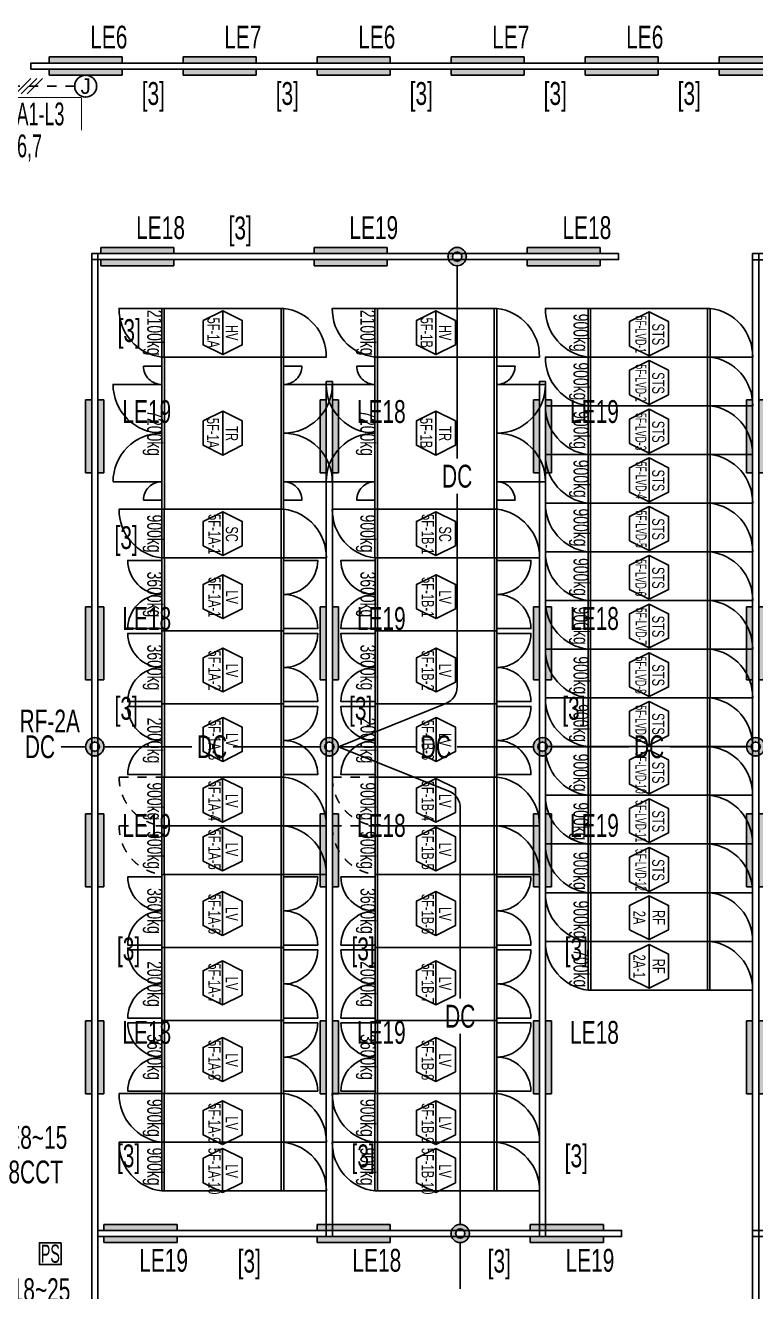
# Model space of a CAD drawing. Header units: millimetres. Extents: x 86947 to 500447, y -530175 to 1059536.
# Drawn here: x 309510 to 321501, y 400695 to 421500 of the extents above; entities that cross this region are included whole.
import ezdxf
from ezdxf.enums import TextEntityAlignment as Align

# ---------------------------------------------------------------- set-up
doc = ezdxf.new("R2010")
doc.units = ezdxf.units.MM
doc.header["$LTSCALE"] = 150
doc.set_wipeout_variables(frame=1)
doc.linetypes.add('D1', pattern=[3, 1, -1, 1])
for name, color, linetype in [('------01 Distribution Panel', 3, 'Continuous'), ('------03 Lighting Fixture', 3, 'Continuous'), ('------04 Lighting Switch', 2, 'Continuous'), ('------04 Number of Strands (가닥수)', 1, 'Continuous'), ('-----20 General Symbol', 3, 'Continuous'), ('-----23 Concealed or Exposed Wire', 4, 'D1'), ('-----25 Emergency Lighting Embeded Wire in Ceiling or Wall', 1, 'Continuous'), ('-----28 Race Way', 1, 'Continuous'), ('-----33 Equipment', 5, 'Continuous'), ('-----36 Dimension', 1, 'Continuous')]:
    doc.layers.add(name, color=color, linetype=linetype)
doc.styles.add('ELEC', font='Dotum.ttf')

# ---------------------------------------------------------------- blocks, each defined once
blk = doc.blocks.new('전기실 장비배치')
at = {"layer": '-----33 Equipment'}
for p, q in [((137094, 498405, 0), (137094, 499205, 0)), ((139012, 498405, 0), (139012, 499205, 0)), ((140594, 498405, 0), (140594, 499205, 0)), ((142512, 498405, 0), (142512, 499205, 0)), ((144094, 498405), (144094, 499205)), ((146014, 498405), (146014, 499205)), ((137098, 495905, 0), (137098, 498405, 0)), ((139012, 495905, 0), (139012, 498405, 0)), ((140598, 495905, 0), (140598, 498405, 0)), ((142512, 495905, 0), (142512, 498405, 0)), ((144094, 497605), (144094, 498405)), ((146014, 497605), (146014, 498405)), ((144094, 496805), (144094, 497605)), ((146014, 496805), (146014, 497605)), ((144094, 496005), (144094, 496805)), ((146014, 496005), (146014, 496805)), ((144094, 495205), (144094, 496005)), ((146014, 495205), (146014, 496005)), ((137094, 495105, 0), (137094, 495905, 0)), ((139014, 495105, 0), (139014, 495905, 0)), ((140594, 495105, 0), (140594, 495905, 0)), ((142514, 495105, 0), (142514, 495905, 0)), ((144094, 494405), (144094, 495205)), ((146014, 494405), (146014, 495205)), ((137097, 495105, 0), (137097, 493905, 0)), ((139015, 495105, 0), (139015, 493905, 0)), ((140597, 495105, 0), (140597, 493905, 0)), ((142515, 495105, 0), (142515, 493905, 0)), ((144094, 493605), (144094, 494405)), ((146014, 493605), (146014, 494405)), ((137097, 493905, 0), (137097, 492705, 0)), ((139015, 493905, 0), (139015, 492705, 0)), ((140597, 493905, 0), (140597, 492705, 0)), ((142515, 493905, 0), (142515, 492705, 0)), ((144094, 492805), (144094, 493605)), ((146014, 492805), (146014, 493605)), ((137097, 492705, 0), (137097, 491505, 0)), ((139015, 492705, 0), (139015, 491505, 0)), ((140597, 492705, 0), (140597, 491505, 0)), ((142515, 492705, 0), (142515, 491505, 0)), ((144093, 492005), (144093, 492805)), ((146013, 492005), (146013, 492805)), ((144093, 491205), (144093, 492005)), ((146013, 491205), (146013, 492005)), ((137095, 490705, 0), (137095, 491505, 0)), ((139013, 490705, 0), (139013, 491505, 0)), ((140595, 490705, 0), (140595, 491505, 0)), ((142513, 490705, 0), (142513, 491505, 0)), ((144093, 490405), (144093, 491205)), ((146013, 490405), (146013, 491205)), ((137095, 489905, 0), (137095, 490705, 0)), ((139013, 489905, 0), (139013, 490705, 0)), ((140595, 489905, 0), (140595, 490705, 0)), ((142513, 489905, 0), (142513, 490705, 0)), ((144093, 489605), (144093, 490405)), ((146013, 489605), (146013, 490405)), ((137097, 489905, 0), (137097, 488705, 0)), ((139015, 489905, 0), (139015, 488705, 0)), ((140597, 489905, 0), (140597, 488705, 0)), ((142515, 489905, 0), (142515, 488705, 0)), ((144096, 489605), (144096, 488805)), ((146014, 489605), (146014, 488805)), ((137097, 488705, 0), (137097, 487505, 0)), ((139015, 488705, 0), (139015, 487505, 0)), ((140597, 488705, 0), (140597, 487505, 0)), ((142515, 488705, 0), (142515, 487505, 0)), ((144096, 488805), (144096, 488005)), ((146014, 488805), (146014, 488005)), ((137097, 487505, 0), (137097, 486305, 0)), ((139015, 487505, 0), (139015, 486305, 0)), ((140597, 487505, 0), (140597, 486305, 0)), ((142515, 487505, 0), (142515, 486305, 0)), ((137094, 485505, 0), (137094, 486305, 0)), ((139014, 485505, 0), (139014, 486305, 0)), ((140594, 485505, 0), (140594, 486305, 0)), ((142514, 485505, 0), (142514, 486305, 0)), ((137094, 484705, 0), (137094, 485505, 0)), ((139014, 484705, 0), (139014, 485505, 0)), ((140594, 484705, 0), (140594, 485505, 0)), ((142514, 484705, 0), (142514, 485505, 0))]:
    blk.add_line(p, q, dxfattribs=at)
at = {"layer": '-----33 Equipment', "elevation": 0}
for points in [[(137054, 498405, -0.385743), (136354, 499205), (137054, 499205)], [(139054, 499205, -0.385743), (139754, 498405), (139054, 498405)], [(140554, 498405, -0.385743), (139854, 499205), (140554, 499205)], [(142554, 499205, -0.385743), (143254, 498405), (142554, 498405)], [(144054, 498405, -0.385743), (143354, 499205), (144054, 499205)], [(146056, 499205, -0.385743), (146756, 498405), (146056, 498405)], [(144054, 497605, -0.385743), (143354, 498405), (144054, 498405)], [(146056, 498405, -0.385743), (146756, 497605), (146056, 497605)], [(137054, 496055), (136754, 496055, -0.414214), (137054, 496355), (136254, 496355, -0.414214), (137054, 497155, -0.414214), (136254, 497955), (137054, 497955, -0.414214), (136754, 498255), (137054, 498255)], [(139054, 496055), (139354, 496055, 0.414214), (139054, 496355), (139854, 496355, 0.414214), (139054, 497155, 0.414214), (139854, 497955), (139054, 497955, 0.414214), (139354, 498255), (139054, 498255)], [(140554, 496055), (140254, 496055, -0.414214), (140554, 496355), (139754, 496355, -0.414214), (140554, 497155, -0.414214), (139754, 497955), (140554, 497955, -0.414214), (140254, 498255), (140554, 498255)], [(142554, 496055), (142854, 496055, 0.414214), (142554, 496355), (143354, 496355, 0.414214), (142554, 497155, 0.414214), (143354, 497955), (142554, 497955, 0.414214), (142854, 498255), (142554, 498255)], [(144054, 496805, -0.385743), (143354, 497605), (144054, 497605)], [(144054, 496005, -0.385743), (143354, 496805), (144054, 496805)], [(146056, 496805, -0.385743), (146756, 496005), (146056, 496005)], [(144054, 495205, -0.385743), (143354, 496005), (144054, 496005)], [(146056, 496005, -0.385743), (146756, 495205), (146056, 495205)], [(137054, 495105, -0.385743), (136354, 495905), (137054, 495905)], [(139056, 495905, -0.385743), (139756, 495105), (139056, 495105)], [(140554, 495105, -0.385743), (139854, 495905), (140554, 495905)], [(142556, 495905, -0.385743), (143256, 495105), (142556, 495105)], [(144054, 494405, -0.385743), (143354, 495205), (144054, 495205)], [(146056, 495205, -0.385743), (146756, 494405), (146056, 494405)], [(137055, 493945), (136495, 493945, -0.414214), (137055, 494505, -0.414214), (136495, 495065), (137055, 495065)], [(139055, 495065), (139615, 495065), (139615, 495065, -0.414214), (139055, 494505, -0.414214), (139615, 493945), (139055, 493945)], [(140555, 493945), (139995, 493945, -0.414214), (140555, 494505, -0.414214), (139995, 495065), (140555, 495065)], [(142555, 495065), (143115, 495065), (143115, 495065, -0.414214), (142555, 494505, -0.414214), (143115, 493945), (142555, 493945)], [(144054, 493605, -0.385743), (143354, 494405), (144054, 494405)], [(146056, 494405, -0.385743), (146756, 493605), (146056, 493605)], [(137055, 492745), (136495, 492745, -0.414214), (137055, 493305, -0.414214), (136495, 493865), (137055, 493865)], [(139055, 492745), (139615, 492745, 0.414214), (139055, 493305, 0.414214), (139615, 493865), (139615, 493865), (139055, 493865)], [(140555, 492745), (139995, 492745, -0.414214), (140555, 493305, -0.414214), (139995, 493865), (140555, 493865)], [(142555, 492745), (143115, 492745, 0.414214), (142555, 493305, 0.414214), (143115, 493865), (143115, 493865), (142555, 493865)], [(144054, 492805, -0.385743), (143354, 493605), (144054, 493605)], [(146056, 493605, -0.385743), (146756, 492805), (146056, 492805)], [(137055, 491545), (136495, 491545, -0.414214), (137055, 492105, -0.414214), (136495, 492665), (137055, 492665)], [(139055, 491545), (139615, 491545, 0.414214), (139055, 492105, 0.414214), (139615, 492665), (139615, 492665), (139055, 492665)], [(140555, 491545), (139995, 491545, -0.414214), (140555, 492105, -0.414214), (139995, 492665), (140555, 492665)], [(142555, 491545), (143115, 491545, 0.414214), (142555, 492105, 0.414214), (143115, 492665), (143115, 492665), (142555, 492665)], [(144053, 492005, -0.385743), (143353, 492805), (144053, 492805)], [(146055, 492805, -0.385743), (146755, 492005), (146055, 492005)], [(144053, 491205, -0.385743), (143353, 492005), (144053, 492005)], [(146055, 492005, -0.385743), (146755, 491205), (146055, 491205)], [(139055, 491505, -0.385743), (139755, 490705), (139055, 490705)], [(142555, 491505, -0.385743), (143255, 490705), (142555, 490705)], [(144053, 490405, -0.385743), (143353, 491205), (144053, 491205)], [(146055, 491205, -0.385743), (146755, 490405), (146055, 490405)], [(139055, 490705, -0.385743), (139755, 489905), (139055, 489905)], [(142555, 490705, -0.385743), (143255, 489905), (142555, 489905)], [(144053, 489605, -0.385743), (143353, 490405), (144053, 490405)], [(146055, 490405, -0.385743), (146755, 489605), (146055, 489605)], [(137055, 488745), (136495, 488745, -0.414214), (137055, 489305, -0.414214), (136495, 489865), (137055, 489865)], [(139055, 488745), (139615, 488745, 0.414214), (139055, 489305, 0.414214), (139615, 489865), (139615, 489865), (139055, 489865)], [(140555, 488745), (139995, 488745, -0.414214), (140555, 489305, -0.414214), (139995, 489865), (140555, 489865)], [(142555, 488745), (143115, 488745, 0.414214), (142555, 489305, 0.414214), (143115, 489865), (143115, 489865), (142555, 489865)], [(144054, 488805, -0.385743), (143354, 489605), (144054, 489605)], [(146054, 489605, -0.385743), (146754, 488805), (146054, 488805)], [(144054, 488005, -0.385743), (143354, 488805), (144054, 488805)], [(146054, 488805, -0.385743), (146754, 488005), (146054, 488005)], [(137055, 487545), (136495, 487545, -0.414214), (137055, 488105, -0.414214), (136495, 488665), (137055, 488665)], [(139055, 487545), (139615, 487545, 0.414214), (139055, 488105, 0.414214), (139615, 488665), (139615, 488665), (139055, 488665)], [(140555, 487545), (139995, 487545, -0.414214), (140555, 488105, -0.414214), (139995, 488665), (140555, 488665)], [(142555, 487545), (143115, 487545, 0.414214), (142555, 488105, 0.414214), (143115, 488665), (143115, 488665), (142555, 488665)], [(137055, 486345), (136495, 486345, -0.414214), (137055, 486905, -0.414214), (136495, 487465), (137055, 487465)], [(139055, 486345), (139615, 486345, 0.414214), (139055, 486905, 0.414214), (139615, 487465), (139615, 487465), (139055, 487465)], [(140555, 486345), (139995, 486345, -0.414214), (140555, 486905, -0.414214), (139995, 487465), (140555, 487465)], [(142555, 486345), (143115, 486345, 0.414214), (142555, 486905, 0.414214), (143115, 487465), (143115, 487465), (142555, 487465)], [(137054, 485505, -0.385743), (136354, 486305), (137054, 486305)], [(139056, 486305, -0.385743), (139756, 485505), (139056, 485505)], [(140554, 485505, -0.385743), (139854, 486305), (140554, 486305)], [(142556, 486305, -0.385743), (143256, 485505), (142556, 485505)], [(137054, 484705, -0.385743), (136354, 485505), (137054, 485505)], [(139056, 485505, -0.385743), (139756, 484705), (139056, 484705)], [(140554, 484705, -0.385743), (139854, 485505), (140554, 485505)], [(142556, 485505, -0.385743), (143256, 484705), (142556, 484705)]]:
    blk.add_lwpolyline(points, format="xyb", dxfattribs=at)
for points in [[(137054, 498405), (137054, 499205), (139054, 499205), (139054, 498405)], [(140554, 498405), (140554, 499205), (142554, 499205), (142554, 498405)], [(144054, 498405), (144054, 499205), (146056, 499205), (146056, 498405)], [(139054, 495905), (139054, 498405), (137054, 498405), (137054, 495905)], [(142554, 495905), (142554, 498405), (140554, 498405), (140554, 495905)], [(144054, 497605), (144054, 498405), (146056, 498405), (146056, 497605)], [(144054, 496805), (144054, 497605), (146056, 497605), (146056, 496805)], [(144054, 496005), (144054, 496805), (146056, 496805), (146056, 496005)], [(144054, 495205), (144054, 496005), (146056, 496005), (146056, 495205)], [(137054, 495105), (137054, 495905), (139056, 495905), (139056, 495105)], [(140554, 495105), (140554, 495905), (142556, 495905), (142556, 495105)], [(144054, 494405), (144054, 495205), (146056, 495205), (146056, 494405)], [(139055, 495105), (139055, 493905), (137055, 493905), (137055, 495105)], [(142555, 495105), (142555, 493905), (140555, 493905), (140555, 495105)], [(144054, 493605), (144054, 494405), (146056, 494405), (146056, 493605)], [(139055, 493905), (139055, 492705), (137055, 492705), (137055, 493905)], [(142555, 493905), (142555, 492705), (140555, 492705), (140555, 493905)], [(144054, 492805), (144054, 493605), (146056, 493605), (146056, 492805)], [(139055, 492705), (139055, 491505), (137055, 491505), (137055, 492705)], [(142555, 492705), (142555, 491505), (140555, 491505), (140555, 492705)], [(144053, 492005), (144053, 492805), (146055, 492805), (146055, 492005)], [(144053, 491205), (144053, 492005), (146055, 492005), (146055, 491205)], [(137055, 490705), (137055, 491505), (139055, 491505), (139055, 490705)], [(140555, 490705), (140555, 491505), (142555, 491505), (142555, 490705)], [(144053, 490405), (144053, 491205), (146055, 491205), (146055, 490405)], [(137055, 489905), (137055, 490705), (139055, 490705), (139055, 489905)], [(140555, 489905), (140555, 490705), (142555, 490705), (142555, 489905)], [(144053, 489605), (144053, 490405), (146055, 490405), (146055, 489605)], [(139055, 489905), (139055, 488705), (137055, 488705), (137055, 489905)], [(142555, 489905), (142555, 488705), (140555, 488705), (140555, 489905)], [(146054, 489605), (146054, 488805), (144054, 488805), (144054, 489605)], [(139055, 488705), (139055, 487505), (137055, 487505), (137055, 488705)], [(142555, 488705), (142555, 487505), (140555, 487505), (140555, 488705)], [(146054, 488805), (146054, 488005), (144054, 488005), (144054, 488805)], [(139055, 487505), (139055, 486305), (137055, 486305), (137055, 487505)], [(142555, 487505), (142555, 486305), (140555, 486305), (140555, 487505)], [(137054, 485505), (137054, 486305), (139056, 486305), (139056, 485505)], [(140554, 485505), (140554, 486305), (142556, 486305), (142556, 485505)], [(137054, 484705), (137054, 485505), (139056, 485505), (139056, 484705)], [(140554, 484705), (140554, 485505), (142556, 485505), (142556, 484705)]]:
    blk.add_lwpolyline(points, close=True, dxfattribs=at)
for points in [[(138054, 498445), (138054, 499165), (137734, 499005), (137734, 498605), (138054, 498445), (138374, 498605), (138374, 499005), (138054, 499165)], [(141556, 498445), (141556, 499165), (141236, 499005), (141236, 498605), (141556, 498445), (141876, 498605), (141876, 499005), (141556, 499165)], [(145055, 498427), (145055, 499147), (145375, 498987), (145375, 498586), (145055, 498427), (144735, 498586), (144735, 498987), (145055, 499147)], [(145055, 497627), (145055, 498347), (145375, 498187), (145375, 497786), (145055, 497627), (144735, 497786), (144735, 498187), (145055, 498347)], [(138054, 496795), (138054, 497515), (137734, 497355), (137734, 496955), (138054, 496795), (138374, 496955), (138374, 497355), (138054, 497515)], [(141556, 496795), (141556, 497515), (141236, 497355), (141236, 496955), (141556, 496795), (141876, 496955), (141876, 497355), (141556, 497515)], [(145055, 496827), (145055, 497547), (145375, 497387), (145375, 496986), (145055, 496827), (144735, 496986), (144735, 497387), (145055, 497547)], [(145055, 496027), (145055, 496747), (145375, 496587), (145375, 496186), (145055, 496027), (144735, 496186), (144735, 496587), (145055, 496747)], [(146756, 496805), (146056, 496805)], [(138054, 495144), (138054, 495864), (137734, 495704), (137734, 495304), (138054, 495144), (138374, 495304), (138374, 495704), (138054, 495864)], [(141556, 495144), (141556, 495864), (141236, 495704), (141236, 495304), (141556, 495144), (141876, 495304), (141876, 495704), (141556, 495864)], [(145055, 495227), (145055, 495947), (145375, 495787), (145375, 495386), (145055, 495227), (144735, 495386), (144735, 495787), (145055, 495947)], [(145055, 494427), (145055, 495147), (145375, 494987), (145375, 494586), (145055, 494427), (144735, 494586), (144735, 494987), (145055, 495147)], [(138055, 494109), (138055, 494829), (137735, 494669), (137735, 494268), (138055, 494109), (138375, 494268), (138375, 494669), (138055, 494829)], [(141557, 494109), (141557, 494829), (141237, 494669), (141237, 494268), (141557, 494109), (141877, 494268), (141877, 494669), (141557, 494829)], [(145055, 493627), (145055, 494347), (145375, 494187), (145375, 493786), (145055, 493627), (144735, 493786), (144735, 494187), (145055, 494347)], [(138055, 492904), (138055, 493624), (137735, 493464), (137735, 493064), (138055, 492904), (138375, 493064), (138375, 493464), (138055, 493624)], [(141557, 492904), (141557, 493624), (141237, 493464), (141237, 493064), (141557, 492904), (141877, 493064), (141877, 493464), (141557, 493624)], [(145055, 492827), (145055, 493547), (145375, 493387), (145375, 492986), (145055, 492827), (144735, 492986), (144735, 493387), (145055, 493547)], [(145055, 492027), (145055, 492747), (145375, 492587), (145375, 492186), (145055, 492027), (144735, 492186), (144735, 492587), (145055, 492747)], [(138055, 491763), (138055, 492483), (137735, 492324), (137735, 491923), (138055, 491763), (138375, 491923), (138375, 492324), (138055, 492483)], [(141557, 491763), (141557, 492483), (141237, 492324), (141237, 491923), (141557, 491763), (141877, 491923), (141877, 492324), (141557, 492483)], [(145055, 491227), (145055, 491947), (145375, 491787), (145375, 491386), (145055, 491227), (144735, 491386), (144735, 491787), (145055, 491947)], [(138053, 490763), (138053, 491483), (137733, 491324), (137733, 490923), (138053, 490763), (138373, 490923), (138373, 491324), (138053, 491483)], [(141555, 490763), (141555, 491483), (141235, 491324), (141235, 490923), (141555, 490763), (141875, 490923), (141875, 491324), (141555, 491483)], [(145055, 490427), (145055, 491147), (145375, 490987), (145375, 490586), (145055, 490427), (144735, 490586), (144735, 490987), (145055, 491147)], [(138053, 489963), (138053, 490683), (137733, 490524), (137733, 490123), (138053, 489963), (138373, 490123), (138373, 490524), (138053, 490683)], [(141555, 489963), (141555, 490683), (141875, 490524), (141875, 490123), (141555, 489963), (141235, 490123), (141235, 490524), (141555, 490683)], [(145055, 489627), (145055, 490347), (145375, 490187), (145375, 489786), (145055, 489627), (144735, 489786), (144735, 490187), (145055, 490347)], [(138053, 488904), (138053, 489624), (137733, 489464), (137733, 489064), (138053, 488904), (138373, 489064), (138373, 489464), (138053, 489624)], [(141555, 488904), (141555, 489624), (141875, 489464), (141875, 489064), (141555, 488904), (141235, 489064), (141235, 489464), (141555, 489624)], [(145055, 489556), (145055, 488836), (144735, 488996), (144735, 489396), (145055, 489556), (145375, 489396), (145375, 488996), (145055, 488836)], [(145055, 488756), (145055, 488036), (144735, 488196), (144735, 488596), (145055, 488756), (145375, 488596), (145375, 488196), (145055, 488036)], [(138053, 487763), (138053, 488483), (137733, 488324), (137733, 487923), (138053, 487763), (138373, 487923), (138373, 488324), (138053, 488483)], [(141555, 487763), (141555, 488483), (141875, 488324), (141875, 487923), (141555, 487763), (141235, 487923), (141235, 488324), (141555, 488483)], [(138053, 486504), (138053, 487224), (137733, 487064), (137733, 486664), (138053, 486504), (138373, 486664), (138373, 487064), (138053, 487224)], [(141555, 486504), (141555, 487224), (141875, 487064), (141875, 486664), (141555, 486504), (141235, 486664), (141235, 487064), (141555, 487224)], [(138053, 485466), (138053, 486186), (137733, 486027), (137733, 485626), (138053, 485466), (138373, 485626), (138373, 486027), (138053, 486186)], [(141555, 485466), (141555, 486186), (141875, 486027), (141875, 485626), (141555, 485466), (141235, 485626), (141235, 486027), (141555, 486186)], [(138053, 484680), (138053, 485400), (137733, 485241), (137733, 484840), (138053, 484680), (138373, 484840), (138373, 485241), (138053, 485400)], [(141555, 484680), (141555, 485400), (141875, 485241), (141875, 484840), (141555, 484680), (141235, 484840), (141235, 485241), (141555, 485400)]]:
    blk.add_lwpolyline(points, dxfattribs=at)
at = {"layer": '-----33 Equipment', "linetype": 'D1', "elevation": 0}
for points in [[(137055, 490705, -0.385743), (136355, 491505), (137055, 491505)], [(140555, 490705, -0.385743), (139855, 491505), (140555, 491505)], [(137055, 489905, -0.385743), (136355, 490705), (137055, 490705)], [(140555, 489905, -0.385743), (139855, 490705), (140555, 490705)]]:
    blk.add_lwpolyline(points, format="xyb", dxfattribs=at)
at = {"layer": '-----33 Equipment'}
blk.add_arc((145964, 496819), 791, 358.9984, 83.3735, dxfattribs=at)
at = {"layer": '-----33 Equipment', "style": 'ELEC', "width": 0.7}
for s, p in [('2100kg', (136908, 498805, 0)), ('2100kg', (140408, 498805, 0)), ('900kg', (143908, 498805, 0)), ('900kg', (143908, 498005, 0)), ('7200kg', (136908, 497155, 0)), ('7200kg', (140408, 497155, 0)), ('900kg', (143908, 497205, 0)), ('900kg', (143908, 496405, 0)), ('900kg', (136908, 495505, 0)), ('900kg', (140408, 495505, 0)), ('900kg', (143908, 495605, 0)), ('900kg', (143908, 494791, 0)), ('3600kg', (136909, 494505, 0)), ('3600kg', (140409, 494505, 0)), ('900kg', (143908, 493991, 0)), ('3600kg', (136909, 493305, 0)), ('3600kg', (140409, 493305, 0)), ('900kg', (143908, 493177, 0)), ('900kg', (143907, 492391, 0)), ('2000kg', (136909, 492105, 0)), ('2000kg', (140409, 492105, 0)), ('900kg', (143907, 491577, 0)), ('900kg', (136909, 491105, 0)), ('900kg', (140409, 491105, 0)), ('900kg', (143907, 490777, 0)), ('900kg', (136909, 490305, 0)), ('900kg', (140409, 490305, 0)), ('900kg', (143907, 489964, 0)), ('3600kg', (136909, 489305, 0)), ('3600kg', (140409, 489305, 0)), ('900kg', (143908, 489164, 0)), ('700kg', (143908, 488364, 0)), ('2000kg', (136909, 488105, 0)), ('2000kg', (140409, 488105, 0)), ('3600kg', (136909, 486905, 0)), ('3600kg', (140409, 486905, 0)), ('900kg', (136908, 485905, 0)), ('900kg', (140408, 485905, 0)), ('900kg', (136908, 485105, 0)), ('900kg', (140408, 485105, 0))]:
    blk.add_text(s, height=250, rotation=270, dxfattribs=at).set_placement(p, align=Align.MIDDLE)
at = {"layer": '-----33 Equipment', "style": 'ELEC'}
for s, height, width, p in [('5F-1A', 200, 0.7, (137902, 498805, 0)), ('HV', 200, 0.7, (138205, 498805, 0)), ('5F-1B', 200, 0.7, (141404, 498805, 0)), ('HV', 200, 0.7, (141707, 498805, 0)), ('5F-LVD-1', 180, 0.6, (144921, 498778)), ('STS', 200, 0.7, (145206, 498778)), ('5F-LVD-2', 180, 0.6, (144921, 497978)), ('STS', 200, 0.7, (145206, 497978)), ('5F-LVD-3', 180, 0.6, (144921, 497178)), ('5F-1A', 200, 0.7, (137895, 497157, 0)), ('TR', 200, 0.7, (138205, 497146, 0)), ('5F-1B', 200, 0.7, (141397, 497157, 0)), ('TR', 200, 0.7, (141707, 497146, 0)), ('STS', 200, 0.7, (145206, 497178)), ('5F-LVD-4', 180, 0.6, (144924, 496378)), ('STS', 200, 0.7, (145206, 496378)), ('5F-1A-1', 200, 0.7, (137920, 495495, 0)), ('5F-1B-1', 200, 0.7, (141422, 495495, 0)), ('5F-LVD-5', 180, 0.6, (144924, 495578)), ('SC', 200, 0.7, (138205, 495495, 0)), ('SC', 200, 0.7, (141707, 495495, 0)), ('STS', 200, 0.7, (145206, 495578)), ('5F-LVD-6', 180, 0.6, (144921, 494778)), ('STS', 200, 0.7, (145206, 494778)), ('5F-1A-1', 200, 0.7, (137921, 494460, 0)), ('5F-1B-1', 200, 0.7, (141423, 494460, 0)), ('LV', 200, 0.7, (138206, 494460, 0)), ('LV', 200, 0.7, (141708, 494460, 0)), ('5F-LVD-7', 180, 0.6, (144924, 493978)), ('STS', 200, 0.7, (145206, 493978)), ('5F-1A-2', 200, 0.7, (137921, 493255, 0)), ('5F-1B-2', 200, 0.7, (141423, 493255, 0)), ('LV', 200, 0.7, (138206, 493255, 0)), ('LV', 200, 0.7, (141708, 493255, 0)), ('5F-LVD-8', 180, 0.6, (144921, 493178)), ('STS', 200, 0.7, (145206, 493178)), ('5F-LVD-9', 180, 0.6, (144921, 492378)), ('STS', 200, 0.7, (145206, 492378)), ('5F-1A-3', 200, 0.7, (137921, 492114, 0)), ('5F-1B-3', 200, 0.7, (141423, 492114, 0)), ('LV', 200, 0.7, (138206, 492114, 0)), ('LV', 200, 0.7, (141708, 492114, 0)), ('5F-LVD-10', 180, 0.6, (144921, 491578)), ('STS', 200, 0.7, (145206, 491578)), ('5F-1A-4', 200, 0.7, (137919, 491114, 0)), ('5F-1B-4', 200, 0.7, (141421, 491114, 0)), ('LV', 200, 0.7, (138204, 491114, 0)), ('LV', 200, 0.7, (141706, 491114, 0)), ('5F-LVD-11', 180, 0.6, (144921, 490778)), ('STS', 200, 0.7, (145206, 490778)), ('5F-1A-5', 200, 0.7, (137919, 490314, 0)), ('5F-1B-5', 200, 0.7, (141421, 490314, 0)), ('LV', 200, 0.7, (138204, 490314, 0)), ('LV', 200, 0.7, (141706, 490314, 0)), ('5F-LVD-12', 180, 0.6, (144921, 489978)), ('STS', 200, 0.7, (145206, 489978)), ('5F-1A-6', 200, 0.7, (137919, 489255, 0)), ('5F-1B-6', 200, 0.7, (141421, 489255, 0)), ('LV', 200, 0.7, (138204, 489255, 0)), ('LV', 200, 0.7, (141706, 489255, 0)), ('2A', 200, 0.7, (144895, 489196)), ('RF', 200, 0.7, (145215, 489196)), ('2A-1', 200, 0.7, (144895, 488396)), ('RF', 200, 0.7, (145215, 488396)), ('5F-1A-7', 200, 0.7, (137919, 488114, 0)), ('5F-1B-7', 200, 0.7, (141421, 488114, 0)), ('LV', 200, 0.7, (138204, 488114, 0)), ('LV', 200, 0.7, (141706, 488114, 0)), ('5F-1A-8', 200, 0.7, (137919, 486855, 0)), ('5F-1B-8', 200, 0.7, (141421, 486855, 0)), ('LV', 200, 0.7, (138204, 486855, 0)), ('LV', 200, 0.7, (141706, 486855, 0)), ('5F-1A-9', 200, 0.7, (137919, 485817, 0)), ('5F-1B-9', 200, 0.7, (141421, 485817, 0)), ('LV', 200, 0.7, (138204, 485817, 0)), ('LV', 200, 0.7, (141706, 485817, 0)), ('5F-1A-10', 200, 0.7, (137919, 485031, 0)), ('5F-1B-10', 200, 0.7, (141421, 485031, 0)), ('LV', 200, 0.7, (138204, 485031, 0)), ('LV', 200, 0.7, (141706, 485031, 0))]:
    blk.add_text(s, height=height, rotation=270, dxfattribs=dict(at, width=width)).set_placement(p, align=Align.MIDDLE_CENTER)
blk = doc.blocks.new('D01')
at = {"linetype": 'Continuous'}
blk.add_circle((0, 0), 150, dxfattribs=at)
for p in [(-150, 0), (0, 150), (150, 0), (0, -150)]:
    blk.add_point(p)
blk = doc.blocks.new('E01')
h = blk.add_hatch(color=256)
edge = h.paths.add_edge_path(flags=17)
edge.add_arc((0, 0), 75, 0, 360)
edge = h.paths.add_edge_path()
edge.add_arc((0, 0), 150, 0, 360)
blk.add_blockref('D01', (0, 0))
at = {"xscale": 0.5, "yscale": 0.5, "zscale": 0.5}
blk.add_blockref('D01', (0, 0), dxfattribs=at)
blk = doc.blocks.new('*U16')
blk.add_lwpolyline([(150, 0), (-150, 0), (-150, -300), (150, -300)], close=True)
at = {"style": 'ELEC', "width": 0.6}
blk.add_text('PS', height=250, dxfattribs=at).set_placement((0, -150), align=Align.MIDDLE)
blk = doc.blocks.new('E17')
h = blk.add_hatch(color=256)
h.paths.add_polyline_path([(600, 100), (-600, 100), (-600, 0), (600, 0)])
h.paths.add_polyline_path([(600, -100), (-600, -100), (-600, -200), (600, -200)])
for p, q in [((-600, 100), (600, 100)), ((-600, 100), (-600, 0)), ((600, 100), (600, 0)), ((600, 100), (600, 0)), ((-600, -100), (-600, -200)), ((-600, -200), (600, -200)), ((600, -100), (600, -200))]:
    blk.add_line(p, q)
blk = doc.blocks.new('O04')
blk.add_circle((0, 0), 150)
for p in [(-150, 0), (0, 150), (150, 0), (0, -150)]:
    blk.add_point(p)
at = {"style": 'ELEC'}
blk.add_text('J', height=214, dxfattribs=at).set_placement((0, 0), align=Align.MIDDLE)
blk = doc.blocks.new('*U45')
at = {"color": 0}
for p, q in [((-186, -106), (26, 106)), ((-106, -106), (106, 106)), ((-26, -106), (186, 106))]:
    blk.add_line(p, q, dxfattribs=at)

msp = doc.modelspace()

# ---------------------------------------------------------------- linework, layer by layer
at = {"layer": '------01 Distribution Panel', "color": 1, "elevation": 0}
msp.add_lwpolyline([(308371, 419782), (310426, 419782), (310426, 420307), (308371, 420307)], close=True, dxfattribs=at)
at = {"layer": '-----23 Concealed or Exposed Wire', "elevation": 0}
msp.add_lwpolyline([(310320, 420500), (308820, 420500)], dxfattribs=at)
at = {"layer": '-----25 Emergency Lighting Embeded Wire in Ceiling or Wall'}
for p, q in [((316600, 417550), (316600, 414384)), ((316600, 413802), (316600, 410636)), ((314651, 409648), (316412, 410358)), ((310500, 409648), (310097, 409648)), ((310800, 409648), (312242, 409648)), ((312923, 409648), (314351, 409648)), ((314651, 409648), (315918, 409648)), ((314651, 409648), (316462, 408919)), ((316598, 409648), (317851, 409648)), ((318151, 409648), (319418, 409648)), ((320098, 409648), (321351, 409648)), ((316650, 405512), (316650, 408641)), ((316650, 401801), (316650, 404930)), ((316650, 401501), (316650, 400742))]:
    msp.add_line(p, q, dxfattribs=at)
for centre, start, end in [((316300, 410636), 291.9399, 0), ((316350, 408641), 0, 68.0601)]:
    msp.add_arc(centre, 300, start, end, dxfattribs=at)
at = {"layer": '-----28 Race Way', "elevation": 0}
for points in [[(342200, 420780), (309600, 420780), (309600, 420880), (342200, 420880)], [(310600, 417750), (310600, 417650), (319250, 417650), (319250, 417750)], [(310700, 417750), (310600, 417750), (310600, 399301), (310700, 399301)], [(321451, 417749), (321451, 417649), (330050, 417649), (330050, 417749)], [(321551, 417749), (321451, 417749), (321451, 399201), (321551, 399201)], [(314551, 415648), (314451, 415648), (314451, 401602), (314551, 401602)], [(318051, 415648), (317951, 415648), (317951, 401602), (318051, 401602)], [(310700, 401702), (310700, 401602), (319300, 401601), (319300, 401701)], [(321451, 401702), (321451, 401602), (330100, 401600), (330100, 401700)]]:
    msp.add_lwpolyline(points, close=True, dxfattribs=at)

# ---------------------------------------------------------------- block references
at = {"layer": '------03 Lighting Fixture', "color": 3, "rotation": 180.0000000000018}
for p in [(310500, 420780), (312700, 420780), (314900, 420780), (317100, 420780), (319300, 420780), (321500, 420780)]:
    msp.add_blockref('E17', p, dxfattribs=at)
at = {"layer": '------03 Lighting Fixture', "color": 3, "xscale": -1}
for p, rotation in [((311350, 417650), 180), ((314850, 417650), 180), ((318350, 417650), 180), ((310600, 414747), 90), ((314451, 414747), 90), ((317951, 414747), 90), ((321451, 414747), 90), ((310600, 411347), 90), ((314451, 411347), 90), ((317951, 411347), 90), ((321451, 411347), 90), ((310600, 407947), 90), ((314451, 407947), 90), ((317951, 407947), 90), ((321451, 407947), 90), ((310600, 404547), 90), ((314451, 404547), 90), ((317951, 404547), 90), ((321451, 404547), 90), ((311400, 401601), 180), ((314900, 401601), 180), ((318400, 401601), 180)]:
    msp.add_blockref('E17', p, dxfattribs=dict(at, rotation=rotation))
at = {"layer": '------03 Lighting Fixture'}
for p in [(316600, 417700), (310650, 409648), (314501, 409648), (318001, 409648), (321501, 409648), (316650, 401651)]:
    msp.add_blockref('E01', p, dxfattribs=at)
at = {"layer": '------04 Lighting Switch', "xscale": 1.2, "yscale": 1.2, "zscale": 1.2}
msp.add_blockref('*U16', (309920, 401500), dxfattribs=at)
at = {"layer": '-----20 General Symbol', "xscale": 1.2, "yscale": 1.2, "zscale": 1.2}
msp.add_blockref('O04', (310500, 420500), dxfattribs=at)
at = {"layer": '-----36 Dimension'}
msp.add_blockref('전기실 장비배치', (174696, -82355), dxfattribs=at)

# ---------------------------------------------------------------- texts
at = {"layer": '------04 Lighting Switch', "style": 'ELEC', "width": 0.7}
for s, p in [('LE6', (310880, 421307)), ('LE6', (315280, 421307)), ('LE6', (319680, 421307)), ('LE7', (313080, 421307)), ('LE7', (317480, 421307)), ('LE18', (311730, 418177)), ('LE19', (315230, 418177)), ('LE18', (318730, 418177)), ('LE19', (311503, 415155)), ('LE18', (315354, 415155)), ('LE19', (318854, 415155)), ('LE18', (311503, 411755)), ('LE19', (315354, 411755)), ('LE18', (318854, 411755)), ('LE19', (311503, 408355)), ('LE18', (315354, 408355)), ('LE19', (318854, 408355)), ('LE18', (311503, 404955)), ('LE19', (315354, 404955)), ('LE18', (318854, 404955)), ('LE8~15', (309602, 403230)), ('8CCT', (309680, 402662)), ('LE19', (311780, 401211)), ('LE18', (315280, 401211)), ('LE19', (318780, 401211)), ('LE18~25', (309557, 400729, 0))]:
    msp.add_text(s, height=375, dxfattribs=at).set_placement(p, align=Align.MIDDLE)
at = {"layer": '-----25 Emergency Lighting Embeded Wire in Ceiling or Wall', "style": 'ELEC', "width": 0.7}
for s, p in [('DC', (316600, 414093)), ('TO.RF-2A', (309624, 410070)), ('DC', (309750, 409648)), ('DC', (312576, 409648)), ('DC', (316251, 409648)), ('DC', (319751, 409648)), ('DC', (316650, 405221))]:
    msp.add_text(s, height=375, dxfattribs=at).set_placement(p, align=Align.MIDDLE)
at = {"layer": '-----28 Race Way', "style": 'ELEC', "width": 0.7}
for p in [(311611, 420333), (313811, 420333), (316011, 420333), (318211, 420333), (320411, 420333), (313037, 418124), (311215, 416439), (311165, 413037), (311165, 410232), (315016, 410232), (318516, 410232), (313186, 401150), (317291, 401150)]:
    msp.add_text('[3]', height=375, dxfattribs=at).set_placement(p, align=Align.MIDDLE)
for p in [(311205, 406280), (315056, 406280), (318556, 406280), (311205, 402880), (315056, 402880), (318556, 402880)]:
    msp.add_text('[3]', height=375, rotation=359.9999, dxfattribs=at).set_placement(p, align=Align.MIDDLE)

# ---------------------------------------------------------------- next in the draw order: wipeouts: each hides what was drawn before it
at = {"color": 1}
msp.add_wipeout([(308371, 419782), (310426, 419782), (310426, 420307), (308371, 420307)], dxfattribs=at)

# ---------------------------------------------------------------- next in the draw order: block references
at = {"layer": '------04 Number of Strands (가닥수)', "xscale": 1.2, "yscale": 1.2, "zscale": 1.2}
msp.add_blockref('*U45', (309570, 420500), dxfattribs=at)

# ---------------------------------------------------------------- next in the draw order: wipeouts: each hides what was drawn before it
at = {"color": 1}
msp.add_wipeout([(308371, 419257), (310426, 419257), (310426, 419782), (308371, 419782)], dxfattribs=at)

# ---------------------------------------------------------------- next in the draw order: texts
at = {"style": 'ELEC', "width": 0.6}
for s, p in [('LE-4-A1-L3', (309398, 420044)), ('LE6,7', (309398, 419519))]:
    msp.add_text(s, height=375, dxfattribs=at).set_placement(p, align=Align.MIDDLE_CENTER)

doc.saveas('drawing.dxf')
